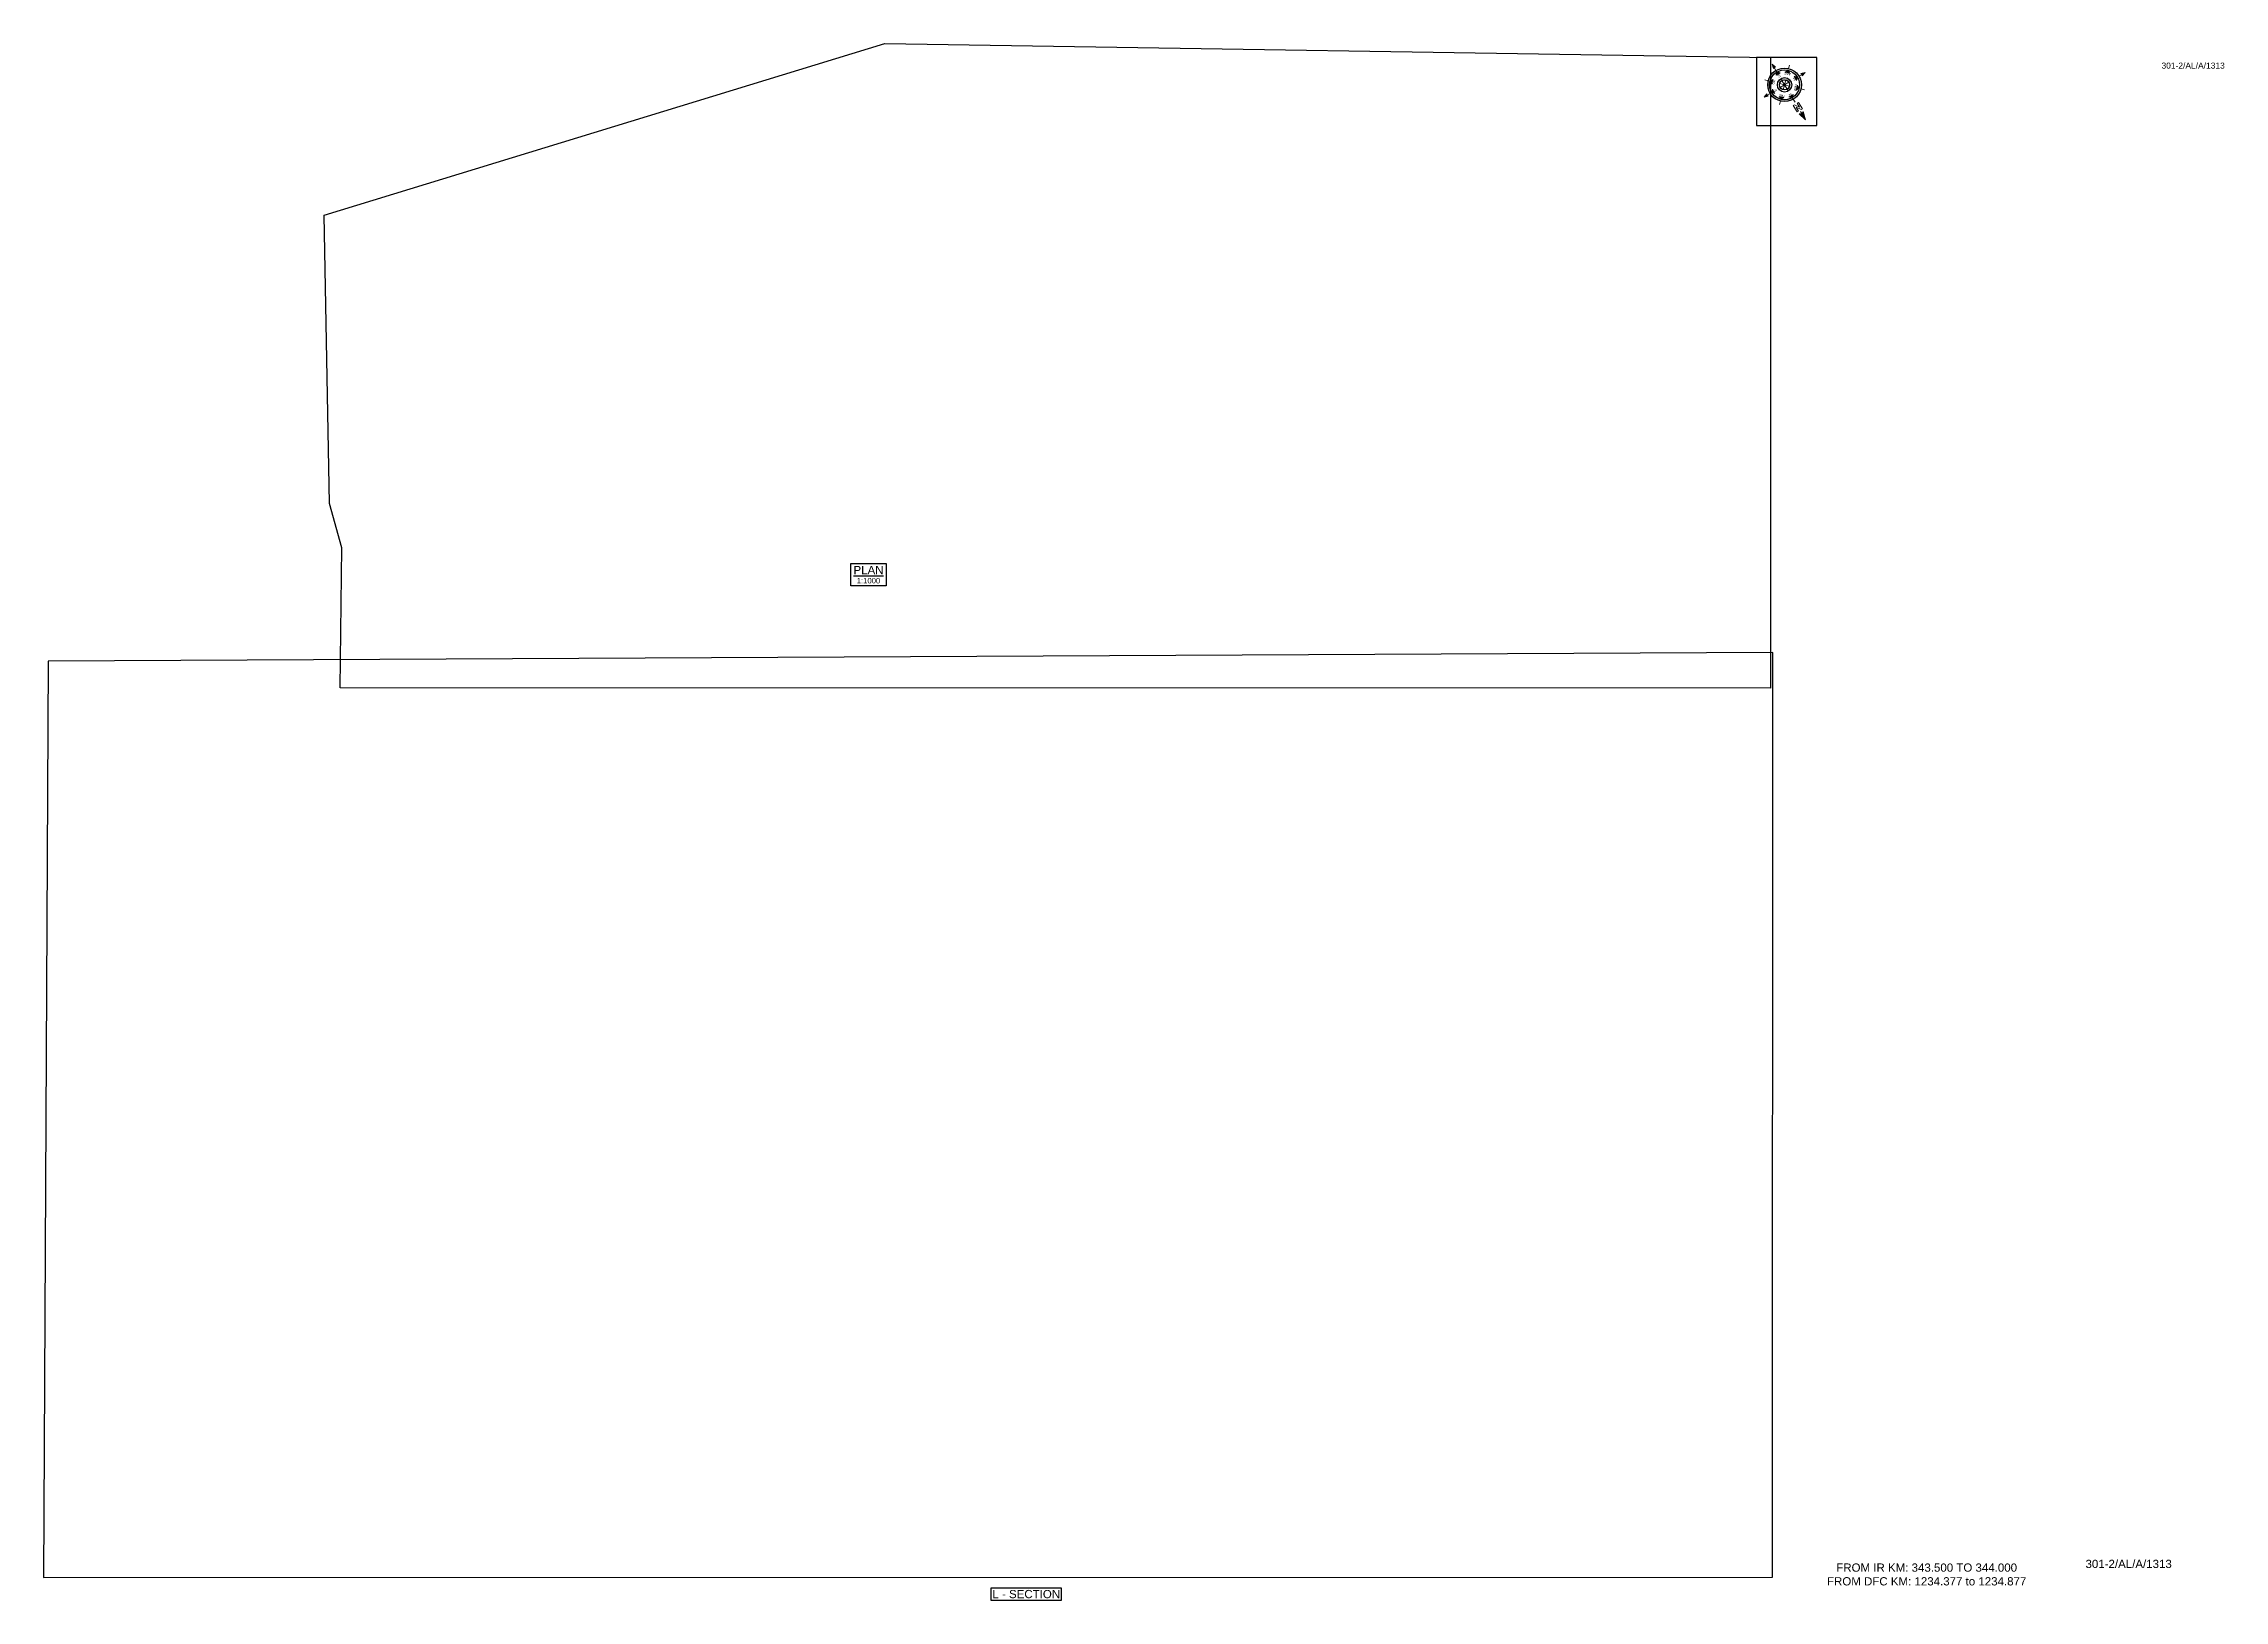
# Paper-space layout '1313' of a CAD drawing. Header units: metres. Extents: x 30 to 825, y 17 to 584.
import ezdxf
from ezdxf.enums import TextEntityAlignment as Align

# ---------------------------------------------------------------- set-up
doc = ezdxf.new("R2010")
doc.units = ezdxf.units.M
doc.header["$MEASUREMENT"] = 0
doc.layers.get('Defpoints').update_dxf_attribs({"color": 5})
doc.layers.add('title', color=7, linetype='Continuous')
doc.styles.get("Standard").update_dxf_attribs({"font": 'arial.ttf'})
doc.styles.add('Style-Arial', font='arial.ttf')

# ---------------------------------------------------------------- blocks, each defined once
blk = doc.blocks.new('N')
for points in [[(0, 8.41), (-0.49, 6.68), (0, 6.93)], [(0.49, 6.68), (0, 6.93), (0, 8.41)], [(-4.93, 0), (-4.07, 0.25), (-4.19, 0)], [(-4.07, -0.25), (-4.19, 0), (-4.93, 0)], [(-3.08, 0), (-2.59, 0.49), (-2.59, -0.49)], [(-2.18, 2.18), (-1.48, 2.18), (-2.18, 1.48)], [(0, 3.08), (0.49, 2.59), (-0.49, 2.59)], [(2.18, 2.18), (2.18, 1.48), (1.48, 2.18)], [(3.08, 0), (2.59, -0.49), (2.59, 0.49)], [(4.07, 0.25), (4.19, 0), (4.93, 0)], [(4.93, 0), (4.07, -0.25), (4.19, 0)], [(-2.18, -2.18), (-2.18, -1.48), (-1.48, -2.18)], [(0, -3.08), (-0.49, -2.59), (0.49, -2.59)], [(0, -4.93), (-0.25, -4.07), (0, -4.19)], [(0.25, -4.07), (0, -4.19), (0, -4.93)], [(2.18, -2.18), (1.48, -2.18), (2.18, -1.48)]]:
    blk.add_hatch(color=7).paths.add_polyline_path(points, flags=0)
h = blk.add_hatch(color=7)
h.paths.add_polyline_path([(0, -3.08), (0, -3.46, 1), (0, 3.46), (0, 3.08, -1)])
h.paths.add_polyline_path([(0, 1.05), (0, 1.48, 1), (0, -1.48), (0, -1.05, -1)])
at = {"color": 7, "linetype": 'ByBlock', "lineweight": 13}
for p, q in [((-0.61, 4.57), (-0.61, 6.12)), ((-0.61, 6.12), (-0.3, 6.12)), ((-0.3, 6.12), (0.32, 5.19)), ((0.32, 4.57), (-0.3, 5.5)), ((-0.3, 5.5), (-0.3, 4.57)), ((0.32, 5.19), (0.32, 6.12)), ((0.32, 6.12), (0.64, 6.12)), ((0.64, 6.12), (0.64, 4.57))]:
    blk.add_line(p, q, dxfattribs=at)
at = {"color": 7, "lineweight": 13}
for p, q in [((0, 6.41), (0, 7.28)), ((-3.46, 0), (-4.19, 0)), ((-2.45, 2.45), (-2.97, 2.97)), ((1.05, 0), (-1.05, 0)), ((-1.05, 0), (1.05, 0)), ((-0.74, 0.74), (0.74, -0.74)), ((0.74, 0.74), (-0.74, -0.74)), ((0.74, -0.74), (-0.74, 0.74)), ((-0.74, -0.74), (0.74, 0.74)), ((0, 3.46), (0, 4.19)), ((0, 3.46), (0, 3.08)), ((0, 1.05), (0, 1.48)), ((0, 1.05), (0, -1.05)), ((0, -1.05), (0, 1.05)), ((2.45, 2.45), (2.97, 2.97)), ((3.46, 0), (4.19, 0)), ((-2.45, -2.45), (-2.97, -2.97)), ((0, -1.05), (0, -1.48)), ((0, -3.46), (0, -3.08)), ((0, -3.46), (0, -4.19)), ((2.45, -2.45), (2.97, -2.97))]:
    blk.add_line(p, q, dxfattribs=at)
at = {"color": 7, "linetype": 'ByBlock', "lineweight": 13}
for points in [[(-0.3, 4.57), (-0.61, 4.57)], [(0.32, 4.57), (0.64, 4.57)]]:
    blk.add_lwpolyline(points, dxfattribs=at)
at = {"color": 7, "lineweight": 13}
for points in [[(0, 8.41), (-0.49, 6.68), (0, 6.93), (0, 6.93)], [(0.49, 6.68), (0, 6.93), (0, 8.41), (0, 8.41)], [(-4.93, 0), (-4.07, 0.25), (-4.19, 0), (-4.19, 0)], [(-4.07, -0.25), (-4.19, 0), (-4.93, 0), (-4.93, 0)], [(-3.08, 0), (-2.59, 0.49), (-2.59, -0.49), (-2.59, -0.49)], [(-2.18, 2.18), (-1.48, 2.18), (-2.18, 1.48), (-2.18, 1.48)], [(0, 3.08), (0.49, 2.59), (-0.49, 2.59), (-0.49, 2.59)], [(2.18, 2.18), (2.18, 1.48), (1.48, 2.18), (1.48, 2.18)], [(3.08, 0), (2.59, -0.49), (2.59, 0.49), (2.59, 0.49)], [(4.07, 0.25), (4.19, 0), (4.93, 0), (4.93, 0)], [(4.93, 0), (4.07, -0.25), (4.19, 0), (4.19, 0)], [(-2.18, -2.18), (-2.18, -1.48), (-1.48, -2.18), (-1.48, -2.18)], [(0, -3.08), (-0.49, -2.59), (0.49, -2.59), (0.49, -2.59)], [(0, -4.93), (-0.25, -4.07), (0, -4.19), (0, -4.19)], [(0.25, -4.07), (0, -4.19), (0, -4.93), (0, -4.93)], [(2.18, -2.18), (1.48, -2.18), (2.18, -1.48), (2.18, -1.48)]]:
    blk.add_lwpolyline(points, close=True, dxfattribs=at)
at = {"color": 7}
for radius in [3.46, 3.08, 1.48, 1.05]:
    blk.add_circle((0, 0), radius, dxfattribs=at)
for s, rotation, p in [('W', 90, (-2.1, 0)), ('NW', 45, (-1.48, 1.48)), ('NE', 315, (1.48, 1.48)), ('E', 270, (1.97, 0)), ('SW', 135, (-1.48, -1.48)), ('SE', 225, (1.48, -1.48))]:
    blk.add_text(s, height=0.6, rotation=rotation, dxfattribs=at).set_placement(p, align=Align.CENTER)
for s, p in [('N', (0, 2.1)), ('S', (0, -2.47))]:
    blk.add_text(s, height=0.6, dxfattribs=at).set_placement(p, align=Align.CENTER)

psp = doc.layouts.new('1313')

# ---------------------------------------------------------------- linework, layer by layer
psp.add_lwpolyline([(374.97, 16.56), (374.97, 21.16), (400.5, 21.16), (400.5, 16.56)], close=True)
at = {"layer": 'Defpoints'}
psp.add_lwpolyline([(29.51, 24.91), (659.84, 25), (659.96, 362.07), (31.22, 358.92)], close=True, dxfattribs=at)
at = {"layer": 'title', "color": 7, "linetype": 'Continuous', "lineweight": -3}
psp.add_lwpolyline([(323.85, 394.56), (336.73, 394.56), (336.73, 386.41), (323.85, 386.41)], close=True, dxfattribs=at)

# ---------------------------------------------------------------- texts
at = {"style": 'Style-Arial'}
for height, p in [(2.2, (801.62, 574.91)), (3, (773.92, 28.36))]:
    psp.add_text('301-2/AL/A/1313', height=height, dxfattribs=at).set_placement(p)
at = {"insert": (663.59, 30.01), "char_height": 3, "attachment_point": 1, "style": 'Style-Arial'}
psp.add_mtext_dynamic_manual_height_columns('\\pxqc;FROM IR KM: 343.500 TO 344.000\\P{\\C1;FROM DFC KM: 1234.377 to 1234.877}', width=104.8357, gutter_width=17.5, heights=[0], dxfattribs=at)
at = {"layer": 'title', "color": 7, "linetype": 'Continuous', "lineweight": -3, "style": 'Style-Arial'}
for s, height, p in [('%%UPLAN', 3, (330.24, 392.12)), ('1:1000', 2, (330.24, 388.26))]:
    psp.add_text(s, height=height, dxfattribs=at).set_placement(p, align=Align.MIDDLE)
at = {"layer": 'title', "style": 'Style-Arial'}
psp.add_text('L - SECTION', height=3, rotation=0.00006, dxfattribs=at).set_placement((387.75, 18.86), align=Align.MIDDLE_CENTER)

# ---------------------------------------------------------------- viewports
at = {"layer": 'Defpoints'}
vp = psp.add_viewport(center=(344.74, 193.49), size=(630.45, 337.162), view_center_point=(5203.81, -5071.32), view_height=337.162, status=3, dxfattribs=at)
vp.dxf.flags = 0x10000  # cut along an outline
vp.dxf.clipping_boundary_handle = psp.add_lwpolyline([(29.51, 24.91), (659.84, 25), (659.96, 362.07), (31.22, 358.92)], format="xyb", close=True, dxfattribs={"invisible": 1}).dxf.handle

# ---------------------------------------------------------------- wipeouts: each hides what was drawn before it
psp.add_wipeout([(653.96, 579), (676, 579), (676, 554.19), (653.96, 554.19)])

# ---------------------------------------------------------------- next in the draw order: linework, layer by layer
psp.add_lwpolyline([(676, 579), (653.96, 579), (653.96, 554.19), (676, 554.19)], close=True)
psp.add_lwpolyline([(137.61, 349.18), (138.29, 400.19), (133.76, 416.38), (131.73, 521.51), (336.17, 584.02), (659.02, 579), (659.02, 349.09)], close=True, dxfattribs=at)

# ---------------------------------------------------------------- next in the draw order: block references
at = {"xscale": 1.771541522973351, "yscale": 1.771541522973351, "zscale": 1.771541522973351, "rotation": 210.9426885564493}
psp.add_blockref('N', (664.2, 569), dxfattribs=at)

# ---------------------------------------------------------------- next in the draw order: viewports
at = {"layer": 'Defpoints', "view_twist_angle": 210.94268856}
vp = psp.add_viewport(center=(395.38, 466.56), size=(527.29, 234.9282), view_center_point=(1228480.84, -3231706.29), view_height=234.9282, dxfattribs=at)
vp.dxf.flags = 0x10000  # cut along an outline
vp.dxf.clipping_boundary_handle = psp.add_lwpolyline([(137.61, 349.18), (138.29, 400.19), (133.76, 416.38), (131.73, 521.51), (336.17, 584.02), (659.02, 579), (659.02, 349.09)], format="xyb", close=True, dxfattribs={"invisible": 1}).dxf.handle

doc.saveas('drawing.dxf')
